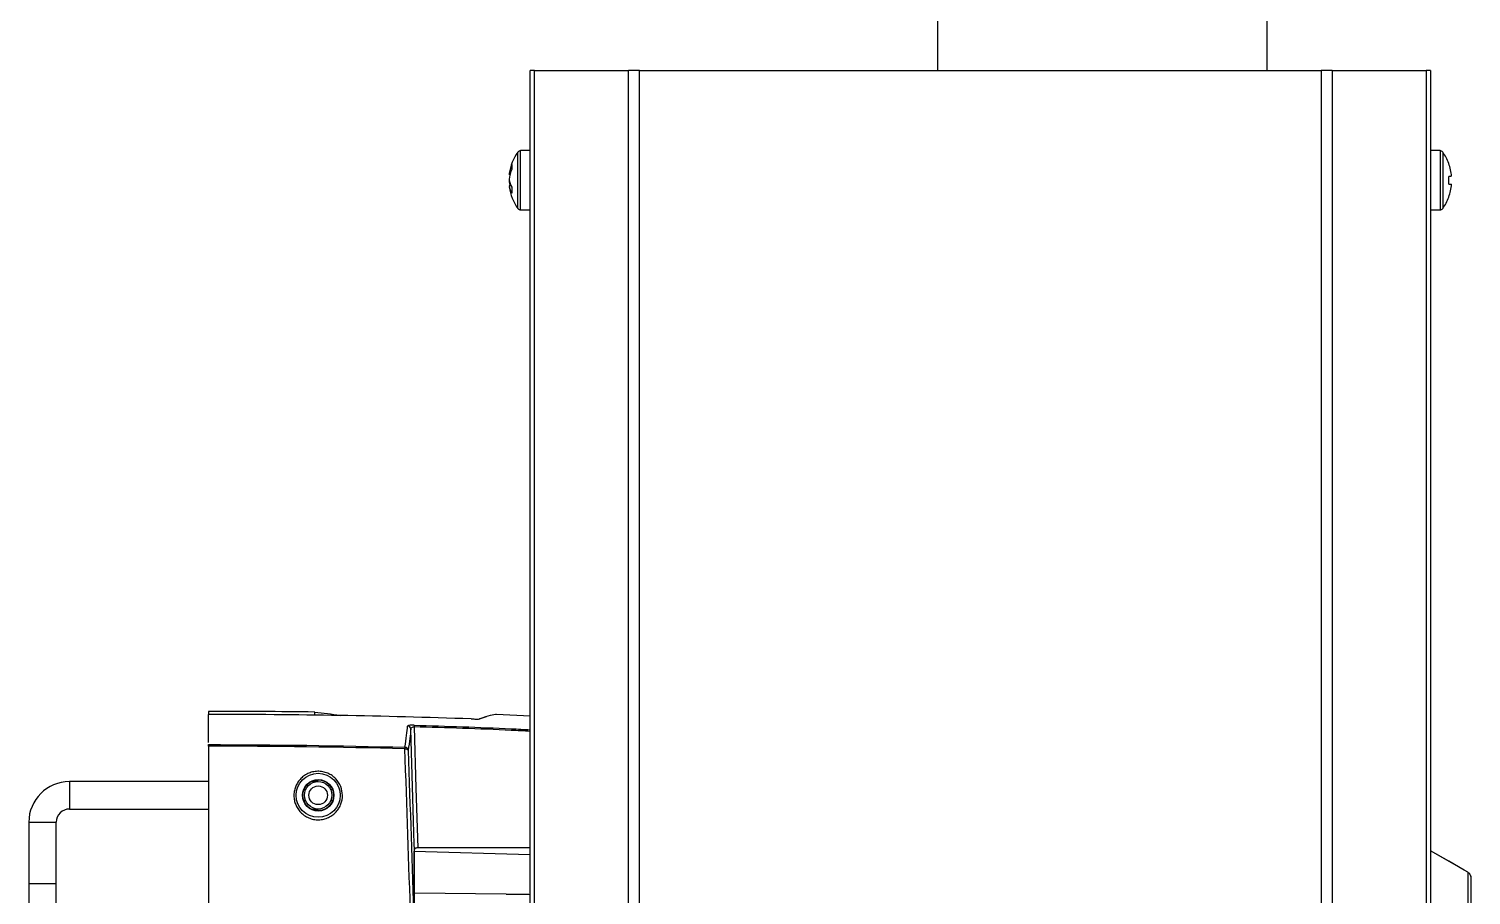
# Model space of a CAD drawing. Extents: x 9.3 to 87.2, y 0.6 to 68.8.
# Drawn here: x 56.2 to 62.77, y 30.09 to 34.04 of the extents above; entities that cross this region are included whole.
import ezdxf

# ---------------------------------------------------------------- set-up
doc = ezdxf.new("R2010")
doc.units = 0
doc.header["$MEASUREMENT"] = 0
doc.layers.add('OBJECT', color=7, linetype='CONTINUOUS')

msp = doc.modelspace()

# ---------------------------------------------------------------- linework, layer by layer
at = {"layer": 'OBJECT'}
for p, q in [((60.3406, 34.6052), (60.3406, 33.8472)), ((61.8406, 34.6052), (61.8406, 33.8472)), ((58.4856, 27.0722), (58.4856, 33.8472)), ((58.5061, 33.8472), (58.4856, 33.8472)), ((58.5061, 33.8472), (58.9336, 33.8472)), ((58.5061, 27.0722), (58.5061, 33.8472)), ((58.9336, 27.0722), (58.9336, 33.8472)), ((58.9831, 33.8472), (58.9336, 33.8472)), ((58.9831, 33.8472), (62.0882, 33.8472)), ((58.9831, 27.0722), (58.9831, 33.8472)), ((62.0882, 33.8472), (62.0882, 27.0722)), ((62.1377, 33.8472), (62.0882, 33.8472)), ((62.1377, 33.8472), (62.1377, 27.0722)), ((62.1377, 33.8472), (62.5651, 33.8472)), ((62.5651, 33.8472), (62.5651, 27.0722)), ((62.5856, 33.8472), (62.5651, 33.8472)), ((62.5856, 33.8472), (62.5856, 27.0722)), ((58.4301, 33.4506), (58.4301, 33.4759)), ((58.4301, 33.2184), (58.4301, 33.4506)), ((58.4856, 33.4822), (58.4423, 33.4822)), ((58.4423, 33.4556), (58.4423, 33.4822)), ((58.4423, 33.2122), (58.4423, 33.4556)), ((62.629, 33.4822), (62.5856, 33.4822)), ((62.629, 33.4822), (62.629, 33.3472)), ((62.6412, 33.4759), (62.6412, 33.3472)), ((58.394, 33.3724), (58.3902, 33.3729)), ((58.3908, 33.3472), (58.3902, 33.3434)), ((58.3902, 33.3434), (58.3916, 33.3434)), ((58.3991, 33.3227), (58.3902, 33.3215)), ((62.629, 33.3472), (62.629, 33.2122)), ((62.6412, 33.3472), (62.6412, 33.2184)), ((58.4423, 33.2122), (58.4856, 33.2122)), ((62.5856, 33.2122), (62.629, 33.2122)), ((57.0206, 30.9285), (57.0206, 30.9146)), ((57.0206, 30.7865), (57.0206, 30.9146)), ((57.5052, 30.9108), (57.5052, 30.9252)), ((58.2545, 30.8937), (58.2877, 30.9046)), ((58.3333, 30.9147), (58.3327, 30.9147)), ((58.4856, 30.9066), (58.3333, 30.9147)), ((57.0206, 30.7699), (57.0206, 29.9916)), ((57.0206, 30.6087), (56.3881, 30.6087)), ((56.3881, 30.6087), (56.3881, 30.4837)), ((57.5206, 30.6087), (57.4891, 30.6087)), ((57.4634, 30.5712), (57.4553, 30.5712)), ((57.586, 30.5712), (57.5779, 30.5712)), ((56.3881, 30.4837), (57.0206, 30.4837)), ((57.4634, 30.5212), (57.4553, 30.5212)), ((57.4891, 30.4837), (57.5206, 30.4837)), ((57.586, 30.5212), (57.5779, 30.5212)), ((56.2031, 30.4237), (56.2031, 30.1437)), ((56.2031, 30.4237), (56.3281, 30.4237)), ((56.3281, 30.1437), (56.3281, 30.4237)), ((57.9564, 30.2923), (58.4856, 30.2766)), ((57.9564, 30.2923), (57.9564, 30.1063)), ((58.4856, 30.3068), (57.9737, 30.3068)), ((62.7556, 30.1957), (62.5856, 30.2938)), ((62.7556, 30.1956), (62.7556, 29.9757)), ((62.7706, 30.1697), (62.7706, 30.1697)), ((62.7706, 29.9505), (62.7706, 30.1697)), ((56.2031, 30.1437), (56.2031, 30.0212)), ((56.2031, 30.1437), (56.3281, 30.1437)), ((56.3281, 30.0212), (56.3281, 30.1437)), ((58.3773, 30.0953), (57.9592, 30.1006))]:
    msp.add_line(p, q, dxfattribs=at)
at = {"layer": 'OBJECT', "flags": 128}
for points in [[(62.6811, 33.3655), (62.6804, 33.3655), (62.6794, 33.3654), (62.6782, 33.3653), (62.6767, 33.3651), (62.675, 33.3649), (62.673, 33.3648), (62.6708, 33.3645), (62.6683, 33.3643)], [(62.6683, 33.3301), (62.6708, 33.3298), (62.673, 33.3296), (62.675, 33.3294), (62.6767, 33.3293), (62.6782, 33.3291), (62.6794, 33.329), (62.6804, 33.3289), (62.6811, 33.3288)], [(62.6689, 33.2705), (62.6689, 33.2705), (62.6688, 33.2706), (62.6686, 33.2707), (62.6683, 33.2709)], [(57.9592, 30.299), (57.9584, 30.325), (57.9552, 30.4288), (57.9425, 30.8473)], [(57.957, 30.8579), (57.9654, 30.5786), (57.9737, 30.3068)], [(57.9157, 30.7578), (57.9185, 30.7577), (57.9212, 30.7574), (57.9237, 30.7568), (57.9259, 30.7559), (57.9277, 30.7549), (57.9291, 30.7537), (57.93, 30.7524), (57.9305, 30.7509)], [(62.7556, 30.1956), (62.7383, 30.2056), (62.669, 30.2456), (62.5856, 30.2938)]]:
    msp.add_lwpolyline(points, dxfattribs=at)
at = {"layer": 'OBJECT'}
for radius in [0.1, 0.0717, 0.07, 0.0625, 0.0425]:
    msp.add_circle((57.5206, 30.5462), radius, dxfattribs=at)
for centre, radius, start, end in [((58.6094, 33.3472), 0.2208, 144.3318, 172.00778), ((58.4423, 33.4672), 0.015, 90, 144.3318), ((62.629, 33.4672), 0.015, 35.6682, 90), ((62.4618, 33.3472), 0.2208, 20.33115, 35.6682), ((58.5319, 33.358), 0.1425, 154.81244, 174.01713), ((58.5447, 33.3346), 0.1554, 155.81581, 173.93605), ((58.4983, 33.4084), 0.0959, 173.89368, 186.10632), ((62.8718, 33.1762), 0.3202, 129.32057, 129.44647), ((62.4602, 33.3472), 0.2217, 4.74456, 20.12144), ((62.3991, 33.3472), 0.2698, 356.36087, 3.63913), ((58.4854, 33.3652), 0.0963, 188.48262, 211.08358), ((58.5394, 33.3588), 0.1501, 185.9075, 194.19803), ((58.4723, 33.3336), 0.083, 188.37284, 213.3297), ((58.6094, 33.3472), 0.2208, 187.99222, 215.6682), ((58.5765, 33.3017), 0.1741, 175.46942, 184.53058), ((62.4602, 33.3472), 0.2217, 339.87856, 355.25544), ((62.4618, 33.3472), 0.2208, 324.3318, 339.66885), ((58.4423, 33.2272), 0.015, 215.6682, 270), ((62.629, 33.2272), 0.015, 270, 324.3318), ((58.2566, 30.8845), 0.00963, 87.09829, 102.65916), ((58.3329, 30.9047), 0.01, 87.82516, 90.83637), ((57.9275, 30.8466), 0.015, 2.76031, 88.61145), ((58.0833, 30.8547), 0.1264, 175.18444, 178.53538), ((59.8348, 30.7068), 1.9197, 178.26834, 178.47704), ((57.9156, 30.7498), 0.015, 4.29552, 88.69332), ((56.3881, 30.4237), 0.185, 90, 180), ((56.3881, 30.4237), 0.06, 90, 180)]:
    msp.add_arc(centre, radius, start, end, dxfattribs=at)
for points, knots in [([(57.5052, 30.9252), (57.425, 30.9263), (57.3448, 30.9271), (57.2596, 30.9277), (57.2545, 30.9277), (57.2443, 30.9278), (57.229, 30.9279), (57.1934, 30.9281), (57.1223, 30.9284), (57.0613, 30.9285), (57.0206, 30.9285)], [0, 0, 0, 0, 0.5, 0.5, 0.53125, 0.53125, 0.5625, 0.625, 0.75, 1, 1, 1, 1]), ([(58.2169, 30.894), (58.2248, 30.8938), (58.2327, 30.8936), (58.2438, 30.8935), (58.2473, 30.8935), (58.2536, 30.8937), (58.2563, 30.8938), (58.257, 30.8941)], [0, 0, 0, 0, 0.5, 0.5, 0.75, 0.75, 1, 1, 1, 1]), ([(58.3333, 30.9147), (58.3263, 30.9146), (58.3164, 30.9128), (58.2909, 30.9059), (58.2754, 30.9008), (58.257, 30.8941)], [0, 0, 0, 0, 0.5, 0.5, 1, 1, 1, 1]), ([(57.9574, 30.8653), (57.953, 30.8654), (57.9488, 30.8654), (57.9412, 30.8651), (57.938, 30.8648), (57.933, 30.8641), (57.9311, 30.8636), (57.9286, 30.8626), (57.928, 30.8621), (57.9279, 30.8616)], [0, 0, 0, 0, 0.25, 0.25, 0.5, 0.5, 0.75, 0.75, 1, 1, 1, 1]), ([(57.9425, 30.8473), (57.9425, 30.8497), (57.9433, 30.8521), (57.9464, 30.8552), (57.9478, 30.8562), (57.9516, 30.8577), (57.9543, 30.8581), (57.957, 30.8579)], [0, 0, 0, 0, 0.5, 0.5, 0.75, 0.75, 1, 1, 1, 1]), ([(58.4856, 30.8374), (58.457, 30.8389), (58.2809, 30.8481), (58.1046, 30.8535), (57.957, 30.8579)], [0, 0, 0, 0, 0.162791, 1, 1, 1, 1]), ([(57.9574, 30.8653), (58.105, 30.8608), (58.2812, 30.8555), (58.4572, 30.8463), (58.4856, 30.8448)], [0, 0, 0, 0, 0.8382175, 1, 1, 1, 1]), ([(57.6311, 30.5462), (57.6312, 30.5327), (57.6289, 30.5195), (57.6219, 30.5004), (57.6189, 30.4941), (57.6117, 30.4822), (57.6076, 30.4766), (57.5981, 30.466), (57.5927, 30.461), (57.581, 30.4522), (57.5746, 30.4484), (57.5608, 30.4419), (57.5535, 30.4393), (57.5385, 30.4358), (57.5306, 30.4348), (57.515, 30.4345), (57.5072, 30.4351), (57.4918, 30.4381), (57.4844, 30.4404), (57.4703, 30.4464), (57.4636, 30.4502), (57.4514, 30.4586), (57.4459, 30.4634), (57.4358, 30.4739), (57.4315, 30.4795), (57.4239, 30.4913), (57.4207, 30.4975), (57.4156, 30.5102), (57.4137, 30.5167), (57.411, 30.53), (57.4103, 30.5368), (57.4101, 30.5502), (57.4106, 30.5568), (57.4129, 30.5701), (57.4146, 30.5768), (57.4193, 30.5895), (57.4223, 30.5957), (57.4294, 30.6076), (57.4336, 30.6134), (57.4431, 30.624), (57.4484, 30.6289), (57.4601, 30.6377), (57.4666, 30.6416), (57.4803, 30.6481), (57.4874, 30.6507), (57.5026, 30.6543), (57.5105, 30.6553), (57.5261, 30.6556), (57.534, 30.6549), (57.5494, 30.652), (57.5568, 30.6497), (57.571, 30.6436), (57.5776, 30.6399), (57.5898, 30.6314), (57.5955, 30.6266), (57.6104, 30.6109), (57.6181, 30.5988), (57.6283, 30.5733), (57.6309, 30.5597), (57.6311, 30.5462)], [0, 0, 0, 0, 0.0625, 0.0625, 0.09375, 0.09375, 0.125, 0.125, 0.15625, 0.15625, 0.1875, 0.1875, 0.21875, 0.21875, 0.25, 0.25, 0.28125, 0.28125, 0.3125, 0.3125, 0.34375, 0.34375, 0.375, 0.375, 0.40625, 0.40625, 0.4375, 0.4375, 0.46875, 0.46875, 0.5, 0.5, 0.53125, 0.53125, 0.5625, 0.5625, 0.59375, 0.59375, 0.625, 0.625, 0.65625, 0.65625, 0.6875, 0.6875, 0.71875, 0.71875, 0.75, 0.75, 0.78125, 0.78125, 0.8125, 0.8125, 0.84375, 0.84375, 0.875, 0.875, 0.9375, 0.9375, 1, 1, 1, 1]), ([(57.9737, 30.3068), (57.9712, 30.3068), (57.9688, 30.3065), (57.9649, 30.3054), (57.9635, 30.3047), (57.9601, 30.3024), (57.9592, 30.3007), (57.9592, 30.299)], [0, 0, 0, 0, 0.25, 0.25, 0.5, 0.5, 1, 1, 1, 1]), ([(57.9592, 28.7137), (57.9592, 28.8947), (57.9592, 29.0652), (57.9592, 29.3854), (57.9592, 29.5329), (57.9592, 29.8026), (57.9592, 29.923), (57.9592, 30.1349), (57.9592, 30.2249), (57.9592, 30.299)], [0, 0, 0, 0, 0.25, 0.25, 0.5, 0.5, 0.75, 0.75, 1, 1, 1, 1]), ([(62.7706, 30.1697), (62.7706, 30.1723), (62.7703, 30.1749), (62.769, 30.1799), (62.7679, 30.1824), (62.764, 30.1892), (62.7602, 30.193), (62.7556, 30.1956)], [0, 0, 0, 0, 0.25, 0.25, 0.5, 0.5, 1, 1, 1, 1]), ([(62.7706, 30.1697), (62.7706, 30.1732), (62.7705, 30.1769), (62.7688, 30.18), (62.7687, 30.1801)], [0, 0, 0, 0, 0.945333, 1, 1, 1, 1]), ([(58.4856, 30.0935), (58.4818, 30.0936), (58.4456, 30.0945), (58.4095, 30.0947), (58.3773, 30.0949)], [0, 0, 0, 0, 0.107711, 1, 1, 1, 1])]:
    msp.add_open_spline(points, degree=3, knots=knots, dxfattribs=at)
for points in [[(58.2169, 30.894), (57.8183, 30.9079), (57.4195, 30.9147), (57.0206, 30.9146)], [(57.5052, 30.9252), (57.5437, 30.9211), (57.5822, 30.9162), (57.6206, 30.9103)], [(57.9159, 30.7648), (57.9213, 30.8041), (57.9252, 30.8364), (57.9279, 30.8616)], [(57.9425, 30.8473), (57.9398, 30.8223), (57.9359, 30.7901), (57.9305, 30.7509)], [(57.0206, 30.7769), (57.3191, 30.7767), (57.6176, 30.7727), (57.9159, 30.7648)], [(57.0206, 30.7699), (57.0206, 30.7735), (57.0206, 30.7761), (57.0206, 30.7769)], [(57.9157, 30.7578), (57.6174, 30.7657), (57.319, 30.7698), (57.0206, 30.7699)], [(57.9424, 29.9763), (57.9332, 30.2368), (57.9244, 30.4973), (57.9157, 30.7578)], [(57.9305, 30.7509), (57.9392, 30.4893), (57.948, 30.2276), (57.9573, 29.9659)]]:
    msp.add_open_spline(points, degree=3, dxfattribs=at)

doc.saveas('drawing.dxf')
